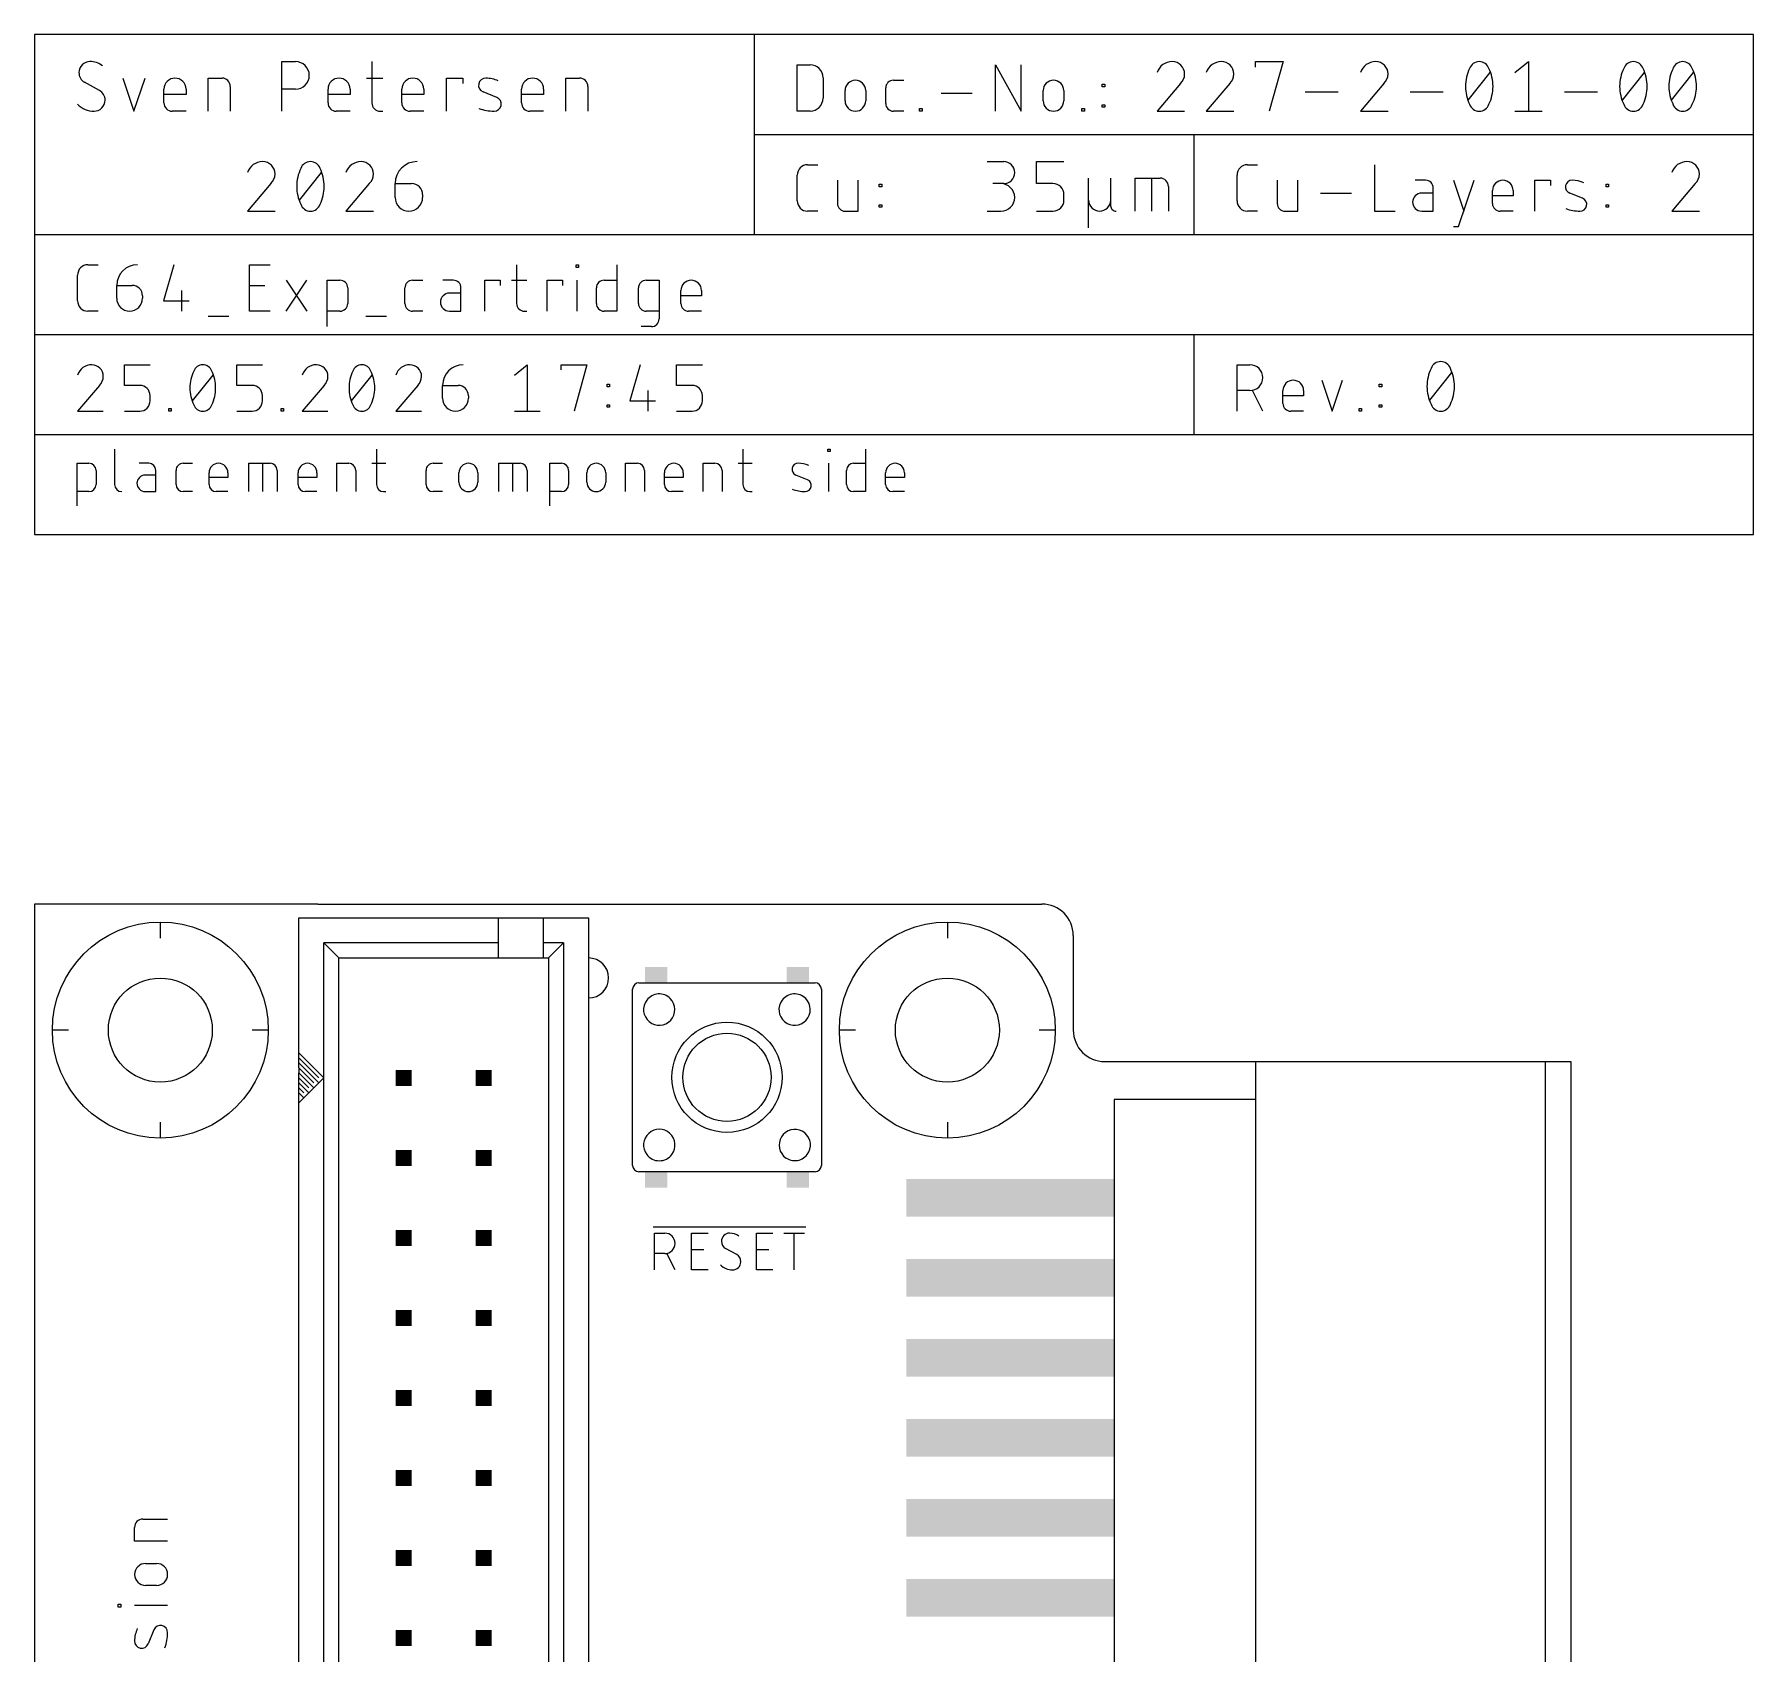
# Model space of a CAD drawing. Extents: x 0 to 55, y -3 to 100.
# Drawn here: x 0 to 54.6, y 48.2 to 99.6 of the extents above; entities that cross this region are included whole.
import ezdxf

# ---------------------------------------------------------------- set-up
doc = ezdxf.new("R2010")
doc.units = 0
for name, color, linetype in [('20', 30, 'CONTINUOUS'), ('21', 253, 'CONTINUOUS'), ('48', 190, 'CONTINUOUS'), ('51', 253, 'CONTINUOUS')]:
    doc.layers.add(name, color=color, linetype=linetype)

# ---------------------------------------------------------------- blocks, each defined once
blk = doc.blocks.new('RECT')
blk.add_solid([(-0.5, -0.5), (0.5, -0.5), (-0.5, 0.5), (0.5, 0.5)])

msp = doc.modelspace()

# ---------------------------------------------------------------- linework, layer by layer
at = {"layer": '20'}
for p, q in [((9, 72), (0, 72)), ((0, 72), (0, 0)), ((9, 72), (32, 72)), ((33, 71), (33, 68)), ((34, 67), (48, 67)), ((48, 5), (48, 67))]:
    msp.add_line(p, q, dxfattribs=at)
for centre in [(4, 68), (29, 68)]:
    msp.add_circle(centre, 1.651, dxfattribs=at)
for centre, start, end in [((32, 71), 0, 90), ((34, 68), 180, 270)]:
    msp.add_arc(centre, 1, start, end, dxfattribs=at)
at = {"layer": '21'}
for p, q in [((2.5485, 86.4451), (2.5485, 85.3233)), ((10.8694, 86.4451), (10.8694, 85.3233)), ((22.5046, 86.4451), (22.5046, 85.3233)), ((25.2019, 86.3703), (25.2019, 86.4451)), ((25.2019, 86.4451), (25.2767, 86.4451)), ((25.2767, 86.3703), (25.2019, 86.3703)), ((25.2767, 86.4451), (25.2767, 86.3703)), ((26.3968, 86.4451), (26.3968, 85.0989)), ((1.3589, 84.6502), (1.3589, 85.9964)), ((1.3589, 85.9964), (1.7328, 85.9964)), ((1.9572, 85.772), (1.9572, 85.3233)), ((3.632, 85.9964), (3.3329, 85.9964)), ((3.8564, 85.0989), (3.8564, 85.772)), ((4.5006, 85.3233), (4.5006, 85.772)), ((4.725, 85.9964), (5.0241, 85.9964)), ((6.813, 85.0989), (6.813, 85.9964)), ((6.813, 85.9964), (7.4861, 85.9964)), ((7.2617, 85.0989), (7.2617, 85.9964)), ((7.7105, 85.772), (7.7105, 85.0989)), ((9.609, 85.0989), (9.609, 85.9964)), ((9.609, 85.9964), (9.983, 85.9964)), ((10.2074, 85.772), (10.2074, 85.0989)), ((10.7198, 85.9964), (11.1685, 85.9964)), ((12.44, 85.3233), (12.44, 85.772)), ((12.6643, 85.9964), (12.9635, 85.9964)), ((14.7524, 85.0989), (14.7524, 85.9964)), ((14.7524, 85.9964), (15.4255, 85.9964)), ((15.2011, 85.0989), (15.2011, 85.9964)), ((15.6498, 85.772), (15.6498, 85.0989)), ((16.3706, 84.6502), (16.3706, 85.9964)), ((16.3706, 85.9964), (16.7446, 85.9964)), ((16.969, 85.772), (16.969, 85.3233)), ((18.7804, 85.0989), (18.7804, 85.9964)), ((18.7804, 85.9964), (19.1543, 85.9964)), ((19.3787, 85.772), (19.3787, 85.0989)), ((21.2443, 85.0989), (21.2443, 85.9964)), ((21.2443, 85.9964), (21.6182, 85.9964)), ((21.8426, 85.772), (21.8426, 85.0989)), ((22.355, 85.9964), (22.8038, 85.9964)), ((25.2393, 85.0989), (25.2393, 85.9964)), ((25.7985, 85.3233), (25.7985, 85.772)), ((26.0229, 85.9964), (26.3968, 85.9964)), ((3.8564, 85.6224), (3.5199, 85.6224)), ((5.5481, 85.3233), (5.5481, 85.6972)), ((6.1464, 85.5476), (5.5481, 85.5476)), ((6.1464, 85.6972), (6.1464, 85.5476)), ((8.3771, 85.3233), (8.3771, 85.6972)), ((8.9754, 85.5476), (8.3771, 85.5476)), ((8.9754, 85.6972), (8.9754, 85.5476)), ((13.4875, 85.3981), (13.4875, 85.6972)), ((14.0858, 85.6972), (14.0858, 85.3981)), ((17.5484, 85.3981), (17.5484, 85.6972)), ((18.1467, 85.6972), (18.1467, 85.3981)), ((20.0123, 85.3233), (20.0123, 85.6972)), ((20.6106, 85.5476), (20.0123, 85.5476)), ((20.6106, 85.6972), (20.6106, 85.5476)), ((24.5594, 85.4728), (24.1854, 85.6224)), ((27.0391, 85.3233), (27.0391, 85.6972)), ((27.6374, 85.5476), (27.0391, 85.5476)), ((27.6374, 85.6972), (27.6374, 85.5476)), ((1.7328, 85.0989), (1.3589, 85.0989)), ((3.5199, 85.0989), (3.8564, 85.0989)), ((5.0241, 85.0989), (4.725, 85.0989)), ((6.1464, 85.0989), (5.7725, 85.0989)), ((8.9754, 85.0989), (8.6014, 85.0989)), ((11.0937, 85.0989), (11.1685, 85.0989)), ((12.9635, 85.0989), (12.6643, 85.0989)), ((16.7446, 85.0989), (16.3706, 85.0989)), ((20.6106, 85.0989), (20.2367, 85.0989)), ((22.729, 85.0989), (22.8038, 85.0989)), ((26.3968, 85.0989), (26.0229, 85.0989)), ((27.6374, 85.0989), (27.2635, 85.0989)), ((8.3962, 67.2738), (8.3962, 71.56)), ((8.3962, 71.56), (14.7463, 71.56)), ((14.7463, 71.56), (16.175, 71.56)), ((14.7463, 70.7663), (14.7463, 71.56)), ((16.175, 71.56), (17.6038, 71.56)), ((16.175, 70.7663), (16.175, 71.56)), ((17.6038, 71.56), (17.6038, 0.44)), ((4, 71.429), (4, 70.921)), ((29, 71.429), (29, 70.921)), ((14.7463, 70.7663), (9.19, 70.7663)), ((9.19, 66.48), (9.19, 70.7663)), ((9.19, 70.7663), (9.6662, 70.29)), ((14.7463, 70.29), (14.7463, 70.7663)), ((16.175, 70.29), (16.175, 70.7663)), ((16.81, 70.7663), (16.175, 70.7663)), ((16.81, 70.7663), (16.3338, 70.29)), ((16.81, 70.7663), (16.81, 1.2337)), ((9.6662, 38.0638), (9.6662, 70.29)), ((9.6662, 70.29), (14.7463, 70.29)), ((14.7463, 70.29), (16.175, 70.29)), ((16.175, 70.29), (16.3338, 70.29)), ((16.3338, 70.29), (16.3338, 1.71)), ((20.55, 69.5), (23.45, 69.5)), ((19, 64.1), (19, 69.25)), ((25, 69.25), (25, 63.75)), ((1.079, 68), (0.571, 68)), ((7.429, 68), (6.921, 68)), ((26.079, 68), (25.571, 68)), ((32.429, 68), (31.921, 68)), ((8.3962, 67.115), (8.3962, 67.2738)), ((9.19, 66.48), (8.3962, 67.2738)), ((8.3962, 66.9563), (8.3962, 67.115)), ((9.0312, 66.48), (8.3962, 67.115)), ((8.3962, 66.7975), (8.3962, 66.9563)), ((8.3962, 66.9563), (9.0312, 66.3213)), ((8.8724, 66.3213), (8.3962, 66.7975)), ((8.3962, 66.7975), (8.3962, 66.6388)), ((8.3962, 66.48), (8.3962, 66.6388)), ((8.3962, 66.6388), (8.8725, 66.1625)), ((38.8, 65.8), (38.8, 67)), ((38.8, 67), (48.8, 67)), ((48.8, 67), (48.8, 5)), ((8.3962, 66.3213), (8.3962, 66.48)), ((8.3962, 66.48), (8.7137, 66.1625)), ((8.3962, 66.1625), (8.3962, 66.3213)), ((8.3962, 66.3213), (8.7137, 66.0038)), ((8.3962, 66.0038), (8.3962, 66.1625)), ((8.3962, 66.1625), (8.3963, 66.1625)), ((8.3963, 66.1625), (8.555, 66.0038)), ((9.0312, 66.3213), (8.7137, 66.0038)), ((8.8725, 66.3213), (8.8724, 66.3213)), ((9.1899, 66.48), (9.0312, 66.3213)), ((9.19, 66.48), (9.1899, 66.48)), ((9.19, 38.0638), (9.19, 66.48)), ((8.3962, 65.6863), (8.3962, 66.0038)), ((8.7137, 66.0038), (8.3962, 65.6863)), ((8.3962, 66.0038), (8.555, 65.845)), ((8.3962, 38.0638), (8.3962, 65.6863)), ((38.8, 65.8), (34.3, 65.8)), ((34.3, 65.8), (34.3, 6.2)), ((38.8, 6.2), (38.8, 65.8)), ((4, 65.079), (4, 64.571)), ((29, 65.079), (29, 64.571)), ((23.45, 63.5), (20.6, 63.5)), ((19.6509, 61.7549), (24.5091, 61.7549)), ((19.7017, 60.3833), (19.7017, 61.5517)), ((19.7017, 61.5517), (20.0263, 61.5517)), ((20.8777, 60.3833), (20.8777, 61.5517)), ((20.8777, 61.5517), (21.397, 61.5517)), ((22.9351, 60.3833), (22.9351, 61.5517)), ((22.9351, 61.5517), (23.4544, 61.5517)), ((23.8092, 61.5517), (24.4583, 61.5517)), ((24.1337, 60.3833), (24.1337, 61.5517)), ((20.0263, 60.9026), (19.7017, 60.9026)), ((20.3508, 60.3833), (20.0912, 60.9026)), ((20.8777, 61.0324), (21.2672, 61.0324)), ((22.3092, 60.8701), (21.9521, 61.0649)), ((22.9351, 61.0324), (23.3246, 61.0324)), ((21.397, 60.3833), (20.8777, 60.3833)), ((23.4544, 60.3833), (22.9351, 60.3833)), ((3.444, 52.4702), (4.2314, 52.4702)), ((3.1815, 51.7703), (3.1815, 52.2077)), ((4.2314, 51.7703), (3.1815, 51.7703)), ((3.5315, 51.0634), (3.8814, 51.0634)), ((3.8814, 50.3635), (3.5315, 50.3635)), ((2.6566, 49.6797), (2.6566, 49.7672)), ((2.6566, 49.7672), (2.7441, 49.7672)), ((2.7441, 49.7672), (2.7441, 49.6797)), ((4.2314, 49.7234), (3.1815, 49.7234)), ((2.7441, 49.6797), (2.6566, 49.6797)), ((3.794, 48.9522), (3.619, 48.5147))]:
    msp.add_line(p, q, dxfattribs=at)
for centre, radius in [((4, 68), 3.429), ((29, 68), 3.429), ((22, 66.5), 1.75), ((22, 66.5), 1.4)]:
    msp.add_circle(centre, radius, dxfattribs=at)
for centre, radius, start, end in [((1.7328, 85.772), 0.2244, 0, 90), ((3.632, 85.772), 0.2244, 0, 90), ((4.725, 85.772), 0.2244, 89.9992, 180), ((5.8473, 85.6972), 0.2992, 0, 180), ((7.4861, 85.772), 0.2244, 0, 90), ((8.6762, 85.6972), 0.2992, 0, 180), ((9.983, 85.772), 0.2244, 0, 90), ((12.6643, 85.772), 0.2244, 89.9992, 180), ((13.7866, 85.6972), 0.2992, 0, 180), ((15.4255, 85.772), 0.2244, 0, 90), ((16.7446, 85.772), 0.2244, 0, 90), ((17.8475, 85.6972), 0.2992, 0, 180), ((19.1543, 85.772), 0.2244, 0, 90), ((20.3115, 85.6972), 0.2992, 0, 180), ((21.6182, 85.772), 0.2244, 0, 90), ((24.2574, 85.8025), 0.1939, 89.181, 248.1986), ((24.2481, 85.1471), 0.8493, 65.7609, 89.181), ((26.0229, 85.772), 0.2244, 89.9992, 180), ((27.3382, 85.6972), 0.2992, 0, 180), ((1.7328, 85.3233), 0.2244, 270.0008, 0), ((2.7729, 85.3233), 0.2244, 180, 270), ((3.5199, 85.3607), 0.2618, 90, 270), ((4.725, 85.3233), 0.2244, 180, 270), ((5.7725, 85.3233), 0.2244, 180, 270), ((8.6014, 85.3233), 0.2244, 180, 270), ((11.0937, 85.3233), 0.2244, 180, 270), ((12.6643, 85.3233), 0.2244, 180, 270), ((13.7866, 85.3981), 0.2992, 180, 0), ((16.7446, 85.3233), 0.2244, 270.0008, 0), ((17.8475, 85.3981), 0.2992, 180, 0), ((20.2367, 85.3233), 0.2244, 180, 270), ((22.729, 85.3233), 0.2244, 180, 270), ((24.4874, 85.2928), 0.1939, 269.181, 68.1986), ((26.0229, 85.3233), 0.2244, 180, 270), ((27.2635, 85.3233), 0.2244, 180, 270), ((24.5027, 86.3672), 1.2684, 250.2096, 269.181), ((17.6038, 69.655), 0.635, 270, 90), ((19.8467, 68.6498), 0.4975, 142.8791, 44.749), ((24.1467, 68.6498), 0.4975, 142.8791, 44.749), ((19.85, 64.35), 0.5, 323.1301, 216.8699), ((24.1533, 64.3502), 0.4975, 322.8791, 224.749), ((20.0263, 61.2271), 0.3246, 270, 90), ((22.086, 61.2921), 0.2637, 179.9998, 239.4902), ((22.082, 61.2921), 0.2596, 89.9993, 180), ((22.082, 61.0649), 0.4868, 53.1301, 89.9993), ((22.1793, 60.6429), 0.2596, 270, 0), ((22.1753, 60.6429), 0.2637, 0.0001, 59.4899), ((22.1793, 60.9318), 0.5485, 224.761, 269.9999), ((3.444, 52.2077), 0.2625, 89.9993, 180), ((3.5315, 50.7134), 0.35, 90, 270), ((3.8814, 50.7134), 0.35, 270, 90), ((4.175, 48.588), 0.9936, 155.7612, 179.1807), ((4.0046, 48.8679), 0.2268, 359.1807, 158.199), ((2.7477, 48.8859), 1.4839, 340.2099, 359.1807), ((3.4084, 48.599), 0.2268, 179.1807, 338.199)]:
    msp.add_arc(centre, radius, start, end, dxfattribs=at)
at = {"layer": '48'}
for p, q in [((22.86, 99.615), (0, 99.615)), ((0, 99.615), (0, 93.265)), ((54.61, 99.615), (22.86, 99.615)), ((22.86, 99.615), (22.86, 96.44)), ((54.61, 96.44), (54.61, 99.615)), ((7.8579, 97.1766), (7.8579, 98.7514)), ((7.8579, 98.7514), (8.2953, 98.7514)), ((10.7216, 98.7514), (10.7216, 97.4391)), ((24.2316, 97.1766), (24.2316, 98.6498)), ((24.2316, 98.6498), (24.6408, 98.6498)), ((30.5248, 97.1766), (30.5248, 98.6498)), ((30.5248, 98.6498), (31.3432, 97.1766)), ((31.3432, 97.1766), (31.3432, 98.6498)), ((38.7878, 98.5764), (38.7878, 98.7514)), ((38.7878, 98.7514), (39.6627, 98.7514)), ((39.6627, 98.7514), (39.2253, 97.1766)), ((45.5447, 97.5266), (46.2446, 98.4014)), ((47.0203, 98.4014), (47.4578, 98.7514)), ((47.4578, 98.7514), (47.4578, 97.1766)), ((50.4425, 97.5266), (51.1424, 98.4014)), ((52.0056, 97.5266), (52.7055, 98.4014)), ((2.0715, 97.8328), (1.5903, 98.0952)), ((2.8138, 98.2265), (3.1637, 97.1766)), ((3.1637, 97.1766), (3.5137, 98.2265)), ((4.1164, 97.4391), (4.1164, 97.8765)), ((4.8163, 97.8765), (4.8163, 97.7015)), ((5.5232, 97.1766), (5.5232, 98.2265)), ((5.5232, 98.2265), (5.9606, 98.2265)), ((6.2231, 97.964), (6.2231, 97.1766)), ((8.2953, 97.8765), (7.8579, 97.8765)), ((9.3268, 97.4391), (9.3268, 97.8765)), ((10.0267, 97.8765), (10.0267, 97.7015)), ((10.5466, 98.2265), (11.0715, 98.2265)), ((11.6715, 97.4391), (11.6715, 97.8765)), ((12.3714, 97.8765), (12.3714, 97.7015)), ((13.0885, 97.1766), (13.0885, 98.2265)), ((13.0885, 98.2265), (13.6134, 98.2265)), ((13.6134, 98.2265), (13.6134, 98.0515)), ((14.6891, 97.614), (14.2516, 97.789)), ((15.4751, 97.4391), (15.4751, 97.8765)), ((16.175, 97.8765), (16.175, 97.7015)), ((16.8819, 97.1766), (16.8819, 98.2265)), ((16.8819, 98.2265), (17.3193, 98.2265)), ((17.5818, 97.964), (17.5818, 97.1766)), ((25.05, 98.2406), (25.05, 97.5858)), ((25.7505, 97.504), (25.7505, 97.8314)), ((26.4052, 97.8314), (26.4052, 97.504)), ((27.041, 97.4221), (27.041, 97.9132)), ((27.2865, 98.1587), (27.6139, 98.1587)), ((32.0436, 97.504), (32.0436, 97.8314)), ((32.6984, 97.8314), (32.6984, 97.504)), ((33.9158, 97.9541), (33.9158, 98.036)), ((33.9158, 98.036), (33.9976, 98.036)), ((33.9976, 97.9541), (33.9158, 97.9541)), ((33.9976, 98.036), (33.9976, 97.9541)), ((36.4053, 98.0515), (35.6616, 97.1766)), ((37.9684, 98.0515), (37.2247, 97.1766)), ((40.3677, 97.789), (41.4176, 97.789)), ((42.8662, 98.0515), (42.1225, 97.1766)), ((43.7024, 97.789), (44.7522, 97.789)), ((48.6001, 97.789), (49.65, 97.789)), ((4.8163, 97.7015), (4.1164, 97.7015)), ((10.0267, 97.7015), (9.3268, 97.7015)), ((12.3714, 97.7015), (11.6715, 97.7015)), ((16.175, 97.7015), (15.4751, 97.7015)), ((28.1181, 97.1766), (28.1181, 97.2584)), ((28.1181, 97.2584), (28.2, 97.2584)), ((28.2, 97.2584), (28.2, 97.1766)), ((28.8077, 97.7495), (29.7898, 97.7495)), ((33.2716, 97.1766), (33.2716, 97.2584)), ((33.2716, 97.2584), (33.3534, 97.2584)), ((33.3534, 97.2584), (33.3534, 97.1766)), ((33.9158, 97.2994), (33.9158, 97.3812)), ((33.9158, 97.3812), (33.9976, 97.3812)), ((33.9976, 97.2994), (33.9158, 97.2994)), ((33.9976, 97.3812), (33.9976, 97.2994)), ((4.8163, 97.1766), (4.3789, 97.1766)), ((10.0267, 97.1766), (9.5893, 97.1766)), ((10.984, 97.1766), (11.0715, 97.1766)), ((12.3714, 97.1766), (11.934, 97.1766)), ((16.175, 97.1766), (15.7375, 97.1766)), ((24.6408, 97.1766), (24.2316, 97.1766)), ((27.6139, 97.1766), (27.2865, 97.1766)), ((28.2, 97.1766), (28.1181, 97.1766)), ((33.3534, 97.1766), (33.2716, 97.1766)), ((35.6616, 97.1766), (36.5365, 97.1766)), ((37.2247, 97.1766), (38.0996, 97.1766)), ((42.1225, 97.1766), (42.9974, 97.1766)), ((47.0203, 97.1766), (47.8952, 97.1766)), ((22.86, 96.44), (22.86, 93.265)), ((22.86, 96.44), (36.83, 96.44)), ((36.83, 96.44), (54.61, 96.44)), ((36.83, 96.44), (36.83, 93.265)), ((54.61, 93.265), (54.61, 96.44)), ((30.2641, 95.5764), (30.789, 95.5764)), ((31.8272, 94.8765), (31.8272, 95.5764)), ((31.8272, 95.5764), (32.7021, 95.5764)), ((8.4197, 94.3516), (9.1196, 95.2264)), ((24.2316, 94.329), (24.2316, 95.1474)), ((24.559, 95.4748), (24.8864, 95.4748)), ((33.4873, 93.4767), (33.4873, 95.0515)), ((34.1872, 95.0515), (34.1872, 94.3516)), ((34.9702, 94.0016), (34.9702, 95.0515)), ((34.9702, 95.0515), (35.7576, 95.0515)), ((35.4951, 94.0016), (35.4951, 95.0515)), ((38.2016, 94.329), (38.2016, 95.1474)), ((38.529, 95.4748), (38.8564, 95.4748)), ((42.5708, 95.4748), (42.5708, 94.0016)), ((7.5128, 94.8765), (6.7691, 94.0016)), ((10.639, 94.8765), (9.8954, 94.0016)), ((11.4585, 94.8765), (11.9834, 94.8765)), ((11.4585, 94.439), (11.4585, 94.8765)), ((12.3334, 94.5265), (12.3334, 94.439)), ((25.5077, 94.9837), (25.5077, 94.2471)), ((26.1624, 94.0016), (26.1624, 94.9837)), ((26.8347, 94.7791), (26.8347, 94.861)), ((26.8347, 94.861), (26.9166, 94.861)), ((26.9166, 94.7791), (26.8347, 94.7791)), ((26.9166, 94.861), (26.9166, 94.7791)), ((30.789, 94.8765), (30.4391, 94.8765)), ((32.3522, 94.8765), (31.8272, 94.8765)), ((32.7021, 94.3516), (32.7021, 94.5265)), ((36.0201, 94.789), (36.0201, 94.0016)), ((39.4777, 94.9837), (39.4777, 94.2471)), ((40.1324, 94.0016), (40.1324, 94.9837)), ((40.8501, 94.5745), (41.8322, 94.5745)), ((44.1889, 94.9837), (43.8615, 94.9837)), ((44.4344, 94.5745), (44.0661, 94.5745)), ((44.4344, 94.0016), (44.4344, 94.7382)), ((45.0771, 94.9837), (45.4045, 94.0016)), ((45.2408, 93.5105), (45.7319, 94.9837)), ((46.3159, 94.2471), (46.3159, 94.6564)), ((46.9707, 94.4927), (46.3159, 94.4927)), ((46.9707, 94.6564), (46.9707, 94.4927)), ((47.6643, 94.0016), (47.6643, 94.9837)), ((47.6643, 94.9837), (48.1553, 94.9837)), ((48.1553, 94.9837), (48.1553, 94.82)), ((49.1769, 94.4108), (48.7677, 94.5745)), ((49.9224, 94.7791), (49.9224, 94.861)), ((49.9224, 94.861), (50.0043, 94.861)), ((50.0043, 94.7791), (49.9224, 94.7791)), ((50.0043, 94.861), (50.0043, 94.7791)), ((52.7565, 94.8765), (52.0129, 94.0016)), ((6.7691, 94.0016), (7.644, 94.0016)), ((9.8954, 94.0016), (10.7702, 94.0016)), ((24.8864, 94.0016), (24.559, 94.0016)), ((25.7532, 94.0016), (26.1624, 94.0016)), ((26.8347, 94.1244), (26.8347, 94.2062)), ((26.8347, 94.2062), (26.9166, 94.2062)), ((26.9166, 94.1244), (26.8347, 94.1244)), ((26.9166, 94.2062), (26.9166, 94.1244)), ((30.2641, 94.0016), (30.7015, 94.0016)), ((31.8272, 94.0016), (32.3522, 94.0016)), ((34.1872, 94.3516), (34.1872, 94.1766)), ((38.8564, 94.0016), (38.529, 94.0016)), ((39.7232, 94.0016), (40.1324, 94.0016)), ((42.5708, 94.0016), (43.2256, 94.0016)), ((44.0661, 94.0016), (44.4344, 94.0016)), ((46.9707, 94.0016), (46.5615, 94.0016)), ((49.9224, 94.1244), (49.9224, 94.2062)), ((49.9224, 94.2062), (50.0043, 94.2062)), ((50.0043, 94.1244), (49.9224, 94.1244)), ((50.0043, 94.2062), (50.0043, 94.1244)), ((52.0129, 94.0016), (52.8877, 94.0016)), ((45.0771, 93.5105), (45.2408, 93.5105)), ((0, 93.265), (0, 90.09)), ((0, 93.265), (22.86, 93.265)), ((22.86, 93.265), (36.83, 93.265)), ((36.83, 93.265), (54.61, 93.265)), ((54.61, 90.09), (54.61, 93.265)), ((1.699, 92.2998), (2.0264, 92.2998)), ((4.4293, 92.2998), (4.102, 91.154)), ((6.831, 90.8266), (6.831, 92.2998)), ((6.831, 92.2998), (7.4857, 92.2998)), ((15.3166, 92.2998), (15.3166, 91.0721)), ((17.2053, 92.218), (17.2053, 92.2998)), ((17.2053, 92.2998), (17.2871, 92.2998)), ((17.2871, 92.2998), (17.2871, 92.218)), ((18.506, 92.2998), (18.506, 90.8266)), ((1.3716, 91.154), (1.3716, 91.9724)), ((7.9994, 90.8266), (8.6541, 91.8087)), ((7.9994, 91.8087), (8.6541, 90.8266)), ((9.2968, 90.3355), (9.2968, 91.8087)), ((9.2968, 91.8087), (9.706, 91.8087)), ((12.013, 91.8087), (12.3404, 91.8087)), ((13.3052, 91.8087), (12.9779, 91.8087)), ((14.3029, 90.8266), (14.3029, 91.8087)), ((14.3029, 91.8087), (14.794, 91.8087)), ((14.794, 91.8087), (14.794, 91.645)), ((15.1529, 91.8087), (15.644, 91.8087)), ((16.285, 90.8266), (16.285, 91.8087)), ((16.285, 91.8087), (16.7761, 91.8087)), ((16.7761, 91.8087), (16.7761, 91.645)), ((17.2871, 92.218), (17.2053, 92.218)), ((17.2462, 90.8266), (17.2462, 91.8087)), ((18.0968, 91.8087), (18.506, 91.8087)), ((19.4347, 91.8087), (19.8439, 91.8087)), ((19.8439, 91.8087), (19.8439, 90.5811)), ((2.6154, 91.645), (3.1064, 91.645)), ((2.6154, 91.2358), (2.6154, 91.645)), ((3.4338, 91.3177), (3.4338, 91.2358)), ((4.6749, 91.4814), (4.6749, 90.8266)), ((6.831, 91.645), (7.322, 91.645)), ((9.9515, 91.5632), (9.9515, 91.0721)), ((11.7675, 91.0721), (11.7675, 91.5632)), ((13.5508, 91.3995), (13.1825, 91.3995)), ((13.5508, 90.8266), (13.5508, 91.5632)), ((17.8513, 91.0721), (17.8513, 91.5632)), ((19.1892, 91.0721), (19.1892, 91.5632)), ((20.5362, 91.0721), (20.5362, 91.4814)), ((21.1909, 91.3177), (20.5362, 91.3177)), ((21.1909, 91.4814), (21.1909, 91.3177)), ((2.0264, 90.8266), (1.699, 90.8266)), ((4.102, 91.154), (4.9204, 91.154)), ((5.5217, 90.6629), (6.1765, 90.6629)), ((7.4857, 90.8266), (6.831, 90.8266)), ((9.706, 90.8266), (9.2968, 90.8266)), ((10.5265, 90.6629), (11.1813, 90.6629)), ((12.3404, 90.8266), (12.013, 90.8266)), ((13.1825, 90.8266), (13.5508, 90.8266)), ((15.5621, 90.8266), (15.644, 90.8266)), ((18.506, 90.8266), (18.0968, 90.8266)), ((19.8439, 90.8266), (19.4347, 90.8266)), ((21.1909, 90.8266), (20.7817, 90.8266)), ((19.5984, 90.3355), (19.271, 90.3355)), ((0, 90.09), (0, 86.915)), ((0, 90.09), (36.83, 90.09)), ((36.83, 90.09), (54.61, 90.09)), ((36.83, 90.09), (36.83, 86.915)), ((54.61, 86.915), (54.61, 90.09)), ((2.8582, 88.47), (2.8582, 89.1248)), ((2.8582, 89.1248), (3.6766, 89.1248)), ((6.426, 88.47), (6.426, 89.1248)), ((6.426, 89.1248), (7.2444, 89.1248)), ((15.2463, 88.7974), (15.6555, 89.1248)), ((15.6555, 89.1248), (15.6555, 87.6516)), ((16.7329, 88.9611), (16.7329, 89.1248)), ((16.7329, 89.1248), (17.5513, 89.1248)), ((17.5513, 89.1248), (17.1421, 87.6516)), ((19.2405, 89.1248), (18.9132, 87.979)), ((20.3997, 88.47), (20.3997, 89.1248)), ((20.3997, 89.1248), (21.2182, 89.1248)), ((38.2016, 87.6516), (38.2016, 89.1248)), ((38.2016, 89.1248), (38.6108, 89.1248)), ((2.0673, 88.47), (1.3716, 87.6516)), ((3.3492, 88.47), (2.8582, 88.47)), ((5.0212, 87.979), (5.676, 88.7974)), ((6.917, 88.47), (6.426, 88.47)), ((9.2028, 88.47), (8.5072, 87.6516)), ((10.0756, 87.979), (10.7303, 88.7974)), ((12.176, 88.47), (11.4803, 87.6516)), ((12.9669, 88.47), (13.4579, 88.47)), ((12.9669, 88.0608), (12.9669, 88.47)), ((18.1913, 88.4291), (18.1913, 88.511)), ((18.1913, 88.511), (18.2732, 88.511)), ((18.2732, 88.511), (18.2732, 88.4291)), ((20.8908, 88.47), (20.3997, 88.47)), ((40.8984, 88.6337), (41.2258, 87.6516)), ((41.2258, 87.6516), (41.5532, 88.6337)), ((42.721, 88.4291), (42.721, 88.511)), ((42.721, 88.511), (42.8028, 88.511)), ((42.8028, 88.511), (42.8028, 88.4291)), ((44.3216, 88.0016), (45.0215, 88.8764)), ((3.6766, 87.979), (3.6766, 88.1427)), ((7.2444, 87.979), (7.2444, 88.1427)), ((13.7853, 88.1427), (13.7853, 88.0608)), ((18.2732, 88.4291), (18.1913, 88.4291)), ((18.9132, 87.979), (19.7316, 87.979)), ((19.4861, 88.3064), (19.4861, 87.6516)), ((21.2182, 87.979), (21.2182, 88.1427)), ((38.6108, 88.3064), (38.2016, 88.3064)), ((39.02, 87.6516), (38.6927, 88.3064)), ((39.6596, 87.8971), (39.6596, 88.3064)), ((40.3143, 88.1427), (39.6596, 88.1427)), ((40.3143, 88.3064), (40.3143, 88.1427)), ((42.8028, 88.4291), (42.721, 88.4291)), ((1.3716, 87.6516), (2.19, 87.6516)), ((2.8582, 87.6516), (3.3492, 87.6516)), ((4.2671, 87.6516), (4.2671, 87.7334)), ((4.2671, 87.7334), (4.3489, 87.7334)), ((4.3489, 87.6516), (4.2671, 87.6516)), ((4.3489, 87.7334), (4.3489, 87.6516)), ((6.426, 87.6516), (6.917, 87.6516)), ((7.8349, 87.6516), (7.8349, 87.7334)), ((7.8349, 87.7334), (7.9167, 87.7334)), ((7.9167, 87.6516), (7.8349, 87.6516)), ((7.9167, 87.7334), (7.9167, 87.6516)), ((8.5072, 87.6516), (9.3256, 87.6516)), ((11.4803, 87.6516), (12.2987, 87.6516)), ((15.2463, 87.6516), (16.0647, 87.6516)), ((18.1913, 87.7744), (18.1913, 87.8562)), ((18.1913, 87.8562), (18.2732, 87.8562)), ((18.2732, 87.7744), (18.1913, 87.7744)), ((18.2732, 87.8562), (18.2732, 87.7744)), ((20.3997, 87.6516), (20.8908, 87.6516)), ((40.3143, 87.6516), (39.9051, 87.6516)), ((42.0768, 87.6516), (42.0768, 87.7334)), ((42.0768, 87.7334), (42.1586, 87.7334)), ((42.1586, 87.6516), (42.0768, 87.6516)), ((42.1586, 87.7334), (42.1586, 87.6516)), ((42.721, 87.7744), (42.721, 87.8562)), ((42.721, 87.8562), (42.8028, 87.8562)), ((42.8028, 87.7744), (42.721, 87.7744)), ((42.8028, 87.8562), (42.8028, 87.7744)), ((0, 86.915), (0, 83.74)), ((0, 86.915), (36.83, 86.915)), ((36.83, 86.915), (54.61, 86.915)), ((54.61, 83.74), (54.61, 86.915)), ((0, 83.74), (54.61, 83.74))]:
    msp.add_line(p, q, dxfattribs=at)
for centre, radius, start, end in [((1.7653, 98.4014), 0.35, 90, 180), ((1.7708, 98.4014), 0.3554, 180, 239.4897), ((1.7653, 98.0952), 0.6562, 53.1299, 89.9999), ((8.2953, 98.314), 0.4374, 270, 90), ((24.6408, 98.2406), 0.4092, 359.9996, 90), ((36.1428, 98.2456), 0.5058, 90, 162.055), ((36.1428, 98.3577), 0.3937, 0, 90), ((36.1136, 98.3577), 0.4229, 313.6028, 359.9999), ((37.7059, 98.2456), 0.5058, 90, 162.055), ((37.7059, 98.3577), 0.3937, 0, 90), ((37.6767, 98.3577), 0.4229, 313.6028, 359.9999), ((42.6037, 98.2456), 0.5058, 90, 162.055), ((42.6037, 98.3577), 0.3937, 0, 90), ((42.5745, 98.3577), 0.4229, 313.6028, 359.9999), ((46.7549, 97.964), 1.2978, 154.0111, 180), ((45.8946, 98.4277), 0.3237, 90, 161.0758), ((45.8946, 98.4277), 0.3237, 18.9235, 90.0002), ((45.0343, 97.964), 1.2977, 0, 25.9895), ((51.6527, 97.964), 1.2978, 154.0111, 180), ((50.7924, 98.4277), 0.3237, 90, 161.0758), ((50.7924, 98.4277), 0.3237, 18.9235, 90.0002), ((49.9321, 97.964), 1.2977, 0, 25.9895), ((53.2159, 97.964), 1.2978, 154.0111, 180), ((52.3555, 98.4277), 0.3237, 90, 161.0758), ((52.3555, 98.4277), 0.3237, 18.9235, 90.0002), ((51.4953, 97.964), 1.2977, 0, 25.9895), ((1.8911, 97.5266), 0.3554, 0.0002, 59.4895), ((4.4663, 97.8765), 0.35, 0, 180), ((5.9606, 97.964), 0.2625, 0, 90), ((9.6768, 97.8765), 0.35, 0, 180), ((12.0214, 97.8765), 0.35, 0, 180), ((14.3359, 97.9996), 0.2268, 89.1807, 248.199), ((14.3249, 97.233), 0.9936, 65.7612, 89.1807), ((15.825, 97.8765), 0.35, 0, 180), ((17.3193, 97.964), 0.2625, 0, 90), ((26.0778, 97.8314), 0.3274, 0, 180), ((27.2865, 97.9132), 0.2455, 90, 180), ((32.371, 97.8314), 0.3274, 0, 180), ((46.755, 97.964), 1.2978, 180.0001, 205.9888), ((45.0343, 97.964), 1.2978, 334.0107, 359.9999), ((51.6528, 97.964), 1.2978, 180.0001, 205.9888), ((49.9321, 97.964), 1.2978, 334.0107, 359.9999), ((53.2159, 97.964), 1.2978, 180.0001, 205.9888), ((51.4952, 97.964), 1.2978, 334.0107, 359.9999), ((1.8965, 97.9159), 0.7393, 224.7606, 269.9996), ((1.8965, 97.5266), 0.35, 269.9995, 0), ((4.3789, 97.4391), 0.2625, 180, 270), ((9.5893, 97.4391), 0.2625, 180, 270), ((10.984, 97.4391), 0.2625, 180, 270), ((11.934, 97.4391), 0.2625, 180, 270), ((14.6228, 98.6603), 1.4839, 250.2099, 269.1807), ((14.6048, 97.4034), 0.2268, 269.1807, 68.199), ((15.7375, 97.4391), 0.2625, 180, 270), ((24.6408, 97.5858), 0.4092, 270.0004, 360), ((26.0778, 97.504), 0.3274, 180, 0), ((27.2865, 97.4221), 0.2455, 180, 270), ((32.371, 97.504), 0.3274, 180, 0), ((45.8946, 97.5003), 0.3237, 198.9248, 270.0001), ((45.8946, 97.5003), 0.3237, 270, 341.0761), ((50.7924, 97.5003), 0.3237, 198.9248, 270.0001), ((50.7924, 97.5003), 0.3237, 270, 341.0761), ((52.3555, 97.5003), 0.3237, 198.9248, 270.0001), ((52.3555, 97.5003), 0.3237, 270, 341.0761), ((7.2503, 95.0706), 0.5058, 90, 162.055), ((7.2503, 95.1827), 0.3937, 0, 90), ((8.7697, 95.2527), 0.3237, 90, 161.0758), ((8.7697, 95.2527), 0.3237, 18.9235, 90.0002), ((10.3765, 95.0706), 0.5058, 90, 162.055), ((10.3765, 95.1827), 0.3937, 0, 90), ((12.1584, 94.8765), 0.6999, 90.0003, 180), ((30.789, 95.2264), 0.35, 270, 90), ((52.494, 95.0706), 0.5058, 90, 162.055), ((52.494, 95.1827), 0.3937, 0, 90), ((7.2211, 95.1827), 0.4229, 313.6028, 359.9999), ((9.63, 94.789), 1.2978, 154.0111, 180), ((7.9094, 94.789), 1.2977, 0, 25.9895), ((10.3474, 95.1827), 0.4229, 313.6028, 359.9999), ((24.559, 95.1474), 0.3274, 90.0005, 180), ((35.7576, 94.789), 0.2625, 0, 90), ((38.529, 95.1474), 0.3274, 90.0005, 180), ((52.4649, 95.1827), 0.4229, 313.6028, 359.9999), ((9.63, 94.789), 1.2978, 180.0001, 205.9888), ((7.9094, 94.789), 1.2978, 334.0107, 359.9999), ((11.9834, 94.5265), 0.35, 0, 90), ((30.7015, 94.439), 0.4374, 270, 90), ((32.3522, 94.5265), 0.35, 0, 90), ((44.0661, 94.2881), 0.2865, 90, 270), ((44.1889, 94.7382), 0.2455, 0, 90), ((46.6433, 94.6564), 0.3274, 0, 180), ((48.8465, 94.7715), 0.2122, 89.1816, 248.1986), ((48.8362, 94.0544), 0.9294, 65.761, 89.1816), ((8.7697, 94.3253), 0.3237, 198.9248, 270.0001), ((8.7697, 94.3253), 0.3237, 270, 341.0761), ((11.8959, 94.439), 0.4374, 180, 0), ((24.559, 94.329), 0.3274, 180, 270), ((25.7532, 94.2471), 0.2455, 180, 270), ((32.3522, 94.3516), 0.35, 270, 359.9995), ((33.8373, 94.3516), 0.35, 180, 0), ((34.3622, 94.1766), 0.175, 180, 270.001), ((38.529, 94.329), 0.3274, 180, 270), ((39.7232, 94.2471), 0.2455, 180, 270), ((46.5615, 94.2471), 0.2455, 180, 270), ((49.1149, 95.3895), 1.388, 250.2089, 269.1815), ((49.0981, 94.2138), 0.2122, 269.1816, 68.1989), ((1.699, 91.9724), 0.3274, 90.0005, 180), ((3.2701, 91.645), 0.6548, 90.0003, 180), ((9.706, 91.5632), 0.2455, 0, 90), ((12.013, 91.5632), 0.2455, 90, 180), ((13.3052, 91.5632), 0.2455, 0, 90), ((18.0968, 91.5632), 0.2455, 90, 180), ((19.4347, 91.5632), 0.2455, 90, 180), ((20.8635, 91.4814), 0.3274, 0, 180), ((3.0246, 91.2358), 0.4092, 180, 0), ((3.1064, 91.3177), 0.3274, 0, 90), ((13.1825, 91.1131), 0.2865, 90, 270), ((1.699, 91.154), 0.3274, 180, 270), ((9.706, 91.0721), 0.2455, 270, 0), ((12.013, 91.0721), 0.2455, 180, 270), ((15.5621, 91.0721), 0.2455, 180, 270.0007), ((18.0968, 91.0721), 0.2455, 180, 270), ((19.4347, 91.0721), 0.2455, 180, 270), ((20.7817, 91.0721), 0.2455, 180, 270), ((19.5984, 90.5811), 0.2455, 270.0015, 0), ((1.8217, 88.6516), 0.4732, 90, 162.0549), ((1.8217, 88.7565), 0.3683, 0, 90), ((5.3486, 88.822), 0.3028, 90, 161.0756), ((5.3486, 88.822), 0.3028, 18.9237, 90.0001), ((8.9573, 88.6516), 0.4732, 90, 162.0549), ((8.9573, 88.7565), 0.3683, 0, 90), ((10.4029, 88.822), 0.3028, 90, 161.0756), ((10.4029, 88.822), 0.3028, 18.9237, 90.0001), ((11.9304, 88.6516), 0.4732, 90, 162.0549), ((11.9304, 88.7565), 0.3683, 0, 90), ((13.6216, 88.47), 0.6548, 90.0003, 180), ((38.6108, 88.7156), 0.4092, 270, 90), ((44.6715, 88.9027), 0.3237, 90, 161.0758), ((44.6715, 88.9027), 0.3237, 18.9235, 90.0002), ((1.7945, 88.7565), 0.3956, 313.6022, 0), ((3.3492, 88.1427), 0.3274, 0, 90), ((6.1534, 88.3882), 1.214, 154.0109, 180), ((4.5438, 88.3882), 1.214, 360, 25.9897), ((6.917, 88.1427), 0.3274, 0, 90), ((8.93, 88.7565), 0.3956, 313.6022, 0), ((11.2078, 88.3882), 1.214, 154.0109, 180), ((9.5982, 88.3882), 1.214, 360, 25.9897), ((11.9032, 88.7565), 0.3956, 313.6022, 0), ((13.4579, 88.1427), 0.3274, 0, 90), ((20.8908, 88.1427), 0.3274, 0, 90), ((39.987, 88.3064), 0.3274, 0, 180), ((45.5319, 88.439), 1.2978, 154.0111, 180), ((43.8113, 88.439), 1.2977, 0, 25.9895), ((3.3492, 87.979), 0.3274, 270, 359.9995), ((6.1534, 88.3882), 1.214, 180, 205.9889), ((4.5438, 88.3882), 1.214, 334.0105, 359.9999), ((6.917, 87.979), 0.3274, 270, 359.9995), ((11.2078, 88.3882), 1.214, 180, 205.9889), ((9.5981, 88.3882), 1.214, 334.0105, 359.9999), ((13.3761, 88.0608), 0.4092, 180, 0), ((20.8908, 87.979), 0.3274, 270, 359.9995), ((45.5319, 88.439), 1.2978, 180.0001, 205.9888), ((43.8112, 88.439), 1.2978, 334.0107, 359.9999), ((5.3486, 87.9544), 0.3028, 198.9251, 270.0001), ((5.3486, 87.9544), 0.3028, 270, 341.0759), ((10.4029, 87.9544), 0.3028, 198.9251, 270.0001), ((10.4029, 87.9544), 0.3028, 270, 341.0759), ((39.9051, 87.8971), 0.2455, 180, 270), ((44.6715, 87.9753), 0.3237, 198.9248, 270.0001), ((44.6715, 87.9753), 0.3237, 270, 341.0761)]:
    msp.add_arc(centre, radius, start, end, dxfattribs=at)
at = {"layer": '51'}
for p, q in [((19.2, 69.5), (20.55, 69.5)), ((23.45, 69.5), (24.8, 69.5)), ((19, 69.25), (19, 69.3)), ((25, 69.3), (25, 69.25)), ((19, 63.7), (19, 64.1)), ((20.6, 63.5), (19.2, 63.5)), ((24.8, 63.5), (23.45, 63.5)), ((25, 63.75), (25, 63.7))]:
    msp.add_line(p, q, dxfattribs=at)
for centre, radius, start, end in [((19.2, 69.3), 0.2, 90, 180), ((24.8, 69.3), 0.2, 0, 90), ((19.8467, 68.6498), 0.4975, 44.749, 142.8791), ((24.1467, 68.6498), 0.4975, 44.749, 142.8791), ((19.85, 64.35), 0.5, 216.8699, 323.1301), ((24.1533, 64.3502), 0.4975, 224.749, 322.8791), ((19.2, 63.7), 0.2, 180, 270), ((24.8, 63.7), 0.2, 270, 0)]:
    msp.add_arc(centre, radius, start, end, dxfattribs=at)

# ---------------------------------------------------------------- block references
at = {"layer": '21', "xscale": 0.508, "yscale": 0.508, "rotation": 270}
for p in [(11.73, 66.48), (14.27, 66.48), (11.73, 63.94), (14.27, 63.94), (11.73, 61.4), (14.27, 61.4), (11.73, 58.86), (14.27, 58.86), (11.73, 56.32), (14.27, 56.32), (11.73, 53.78), (14.27, 53.78), (11.73, 51.24), (14.27, 51.24), (11.73, 48.7), (14.27, 48.7)]:
    msp.add_blockref('RECT', p, dxfattribs=at)
at = {"layer": '21', "yscale": 1.2}
for p, xscale in [((30.45, 62.67), 3.5), ((34.05, 62.67), 0.5), ((30.45, 60.13), 3.5), ((34.05, 60.13), 0.5), ((30.45, 57.59), 3.5), ((34.05, 57.59), 0.5), ((30.45, 55.05), 3.5), ((34.05, 55.05), 0.5), ((30.45, 52.51), 3.5), ((34.05, 52.51), 0.5), ((30.45, 49.97), 3.5), ((34.05, 49.97), 0.5)]:
    msp.add_blockref('RECT', p, dxfattribs=dict(at, xscale=xscale))
at = {"layer": '51', "xscale": 0.5, "yscale": 0.7, "rotation": 270}
for p in [(19.75, 69.75), (24.25, 69.75), (19.75, 63.25), (24.25, 63.25)]:
    msp.add_blockref('RECT', p, dxfattribs=at)
at = {"layer": '51', "yscale": 1.2}
for p in [(28.2, 62.67), (28.2, 60.13), (28.2, 57.59), (28.2, 55.05), (28.2, 52.51), (28.2, 49.97)]:
    msp.add_blockref('RECT', p, dxfattribs=at)
at = {"layer": '51', "xscale": 1.6, "yscale": 1.2}
for p in [(33, 62.67), (33, 60.13), (33, 57.59), (33, 55.05), (33, 52.51), (33, 49.97)]:
    msp.add_blockref('RECT', p, dxfattribs=at)

doc.saveas('drawing.dxf')
